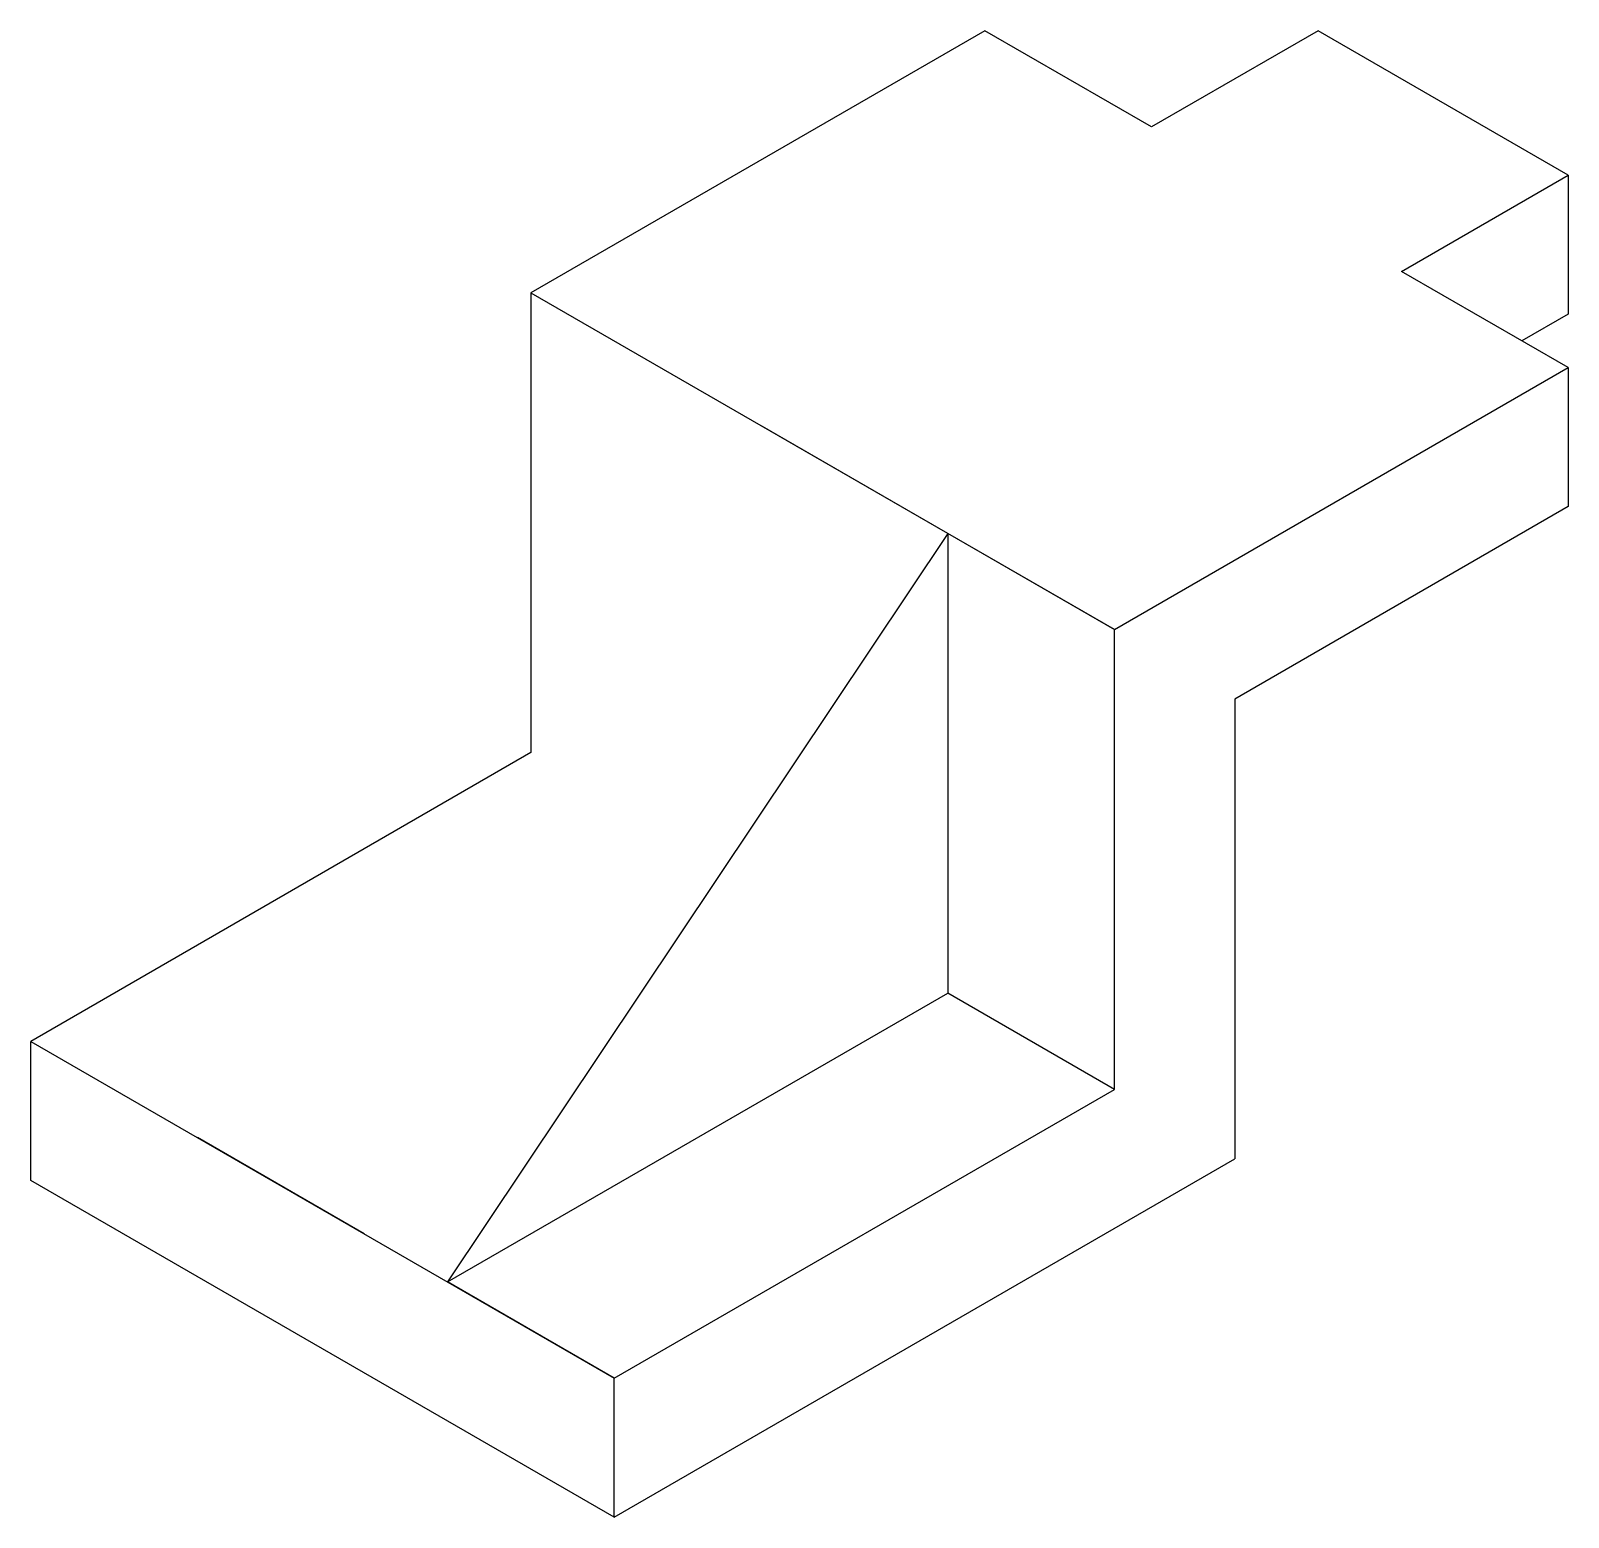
# Model space of a CAD drawing. Header units: millimetres. Extents: x 2298 to 4016, y 1844 to 4327.
# Drawn here: x 3410.3 to 3554.1, y 3248.7 to 3387.7 of the extents above; entities that cross this region are included whole.
import ezdxf

# ---------------------------------------------------------------- set-up
doc = ezdxf.new("R2010")
doc.units = ezdxf.units.MM

msp = doc.modelspace()

# ---------------------------------------------------------------- linework, layer by layer
for p, q in [((3499.543, 3387.75), (3457.108, 3363.25)), ((3515.132, 3378.75), (3499.543, 3387.75)), ((3530.72, 3387.75), (3515.132, 3378.75)), ((3554.103, 3374.25), (3530.72, 3387.75)), ((3538.515, 3365.25), (3554.103, 3374.25)), ((3554.103, 3374.25), (3554.103, 3361.25)), ((3554.103, 3356.25), (3538.515, 3365.25)), ((3457.108, 3363.25), (3457.108, 3320.25)), ((3457.108, 3363.25), (3511.668, 3331.75)), ((3554.103, 3361.25), (3549.773, 3358.75)), ((3511.668, 3331.75), (3554.103, 3356.25)), ((3554.103, 3356.25), (3554.103, 3343.25)), ((3496.079, 3340.75), (3478.759, 3350.75)), ((3554.103, 3343.25), (3522.926, 3325.25)), ((3496.079, 3340.75), (3449.314, 3270.75)), ((3511.668, 3331.75), (3496.079, 3340.75)), ((3496.079, 3340.75), (3496.079, 3297.75)), ((3511.668, 3288.75), (3511.668, 3331.75)), ((3522.926, 3325.25), (3522.926, 3282.25)), ((3457.108, 3320.25), (3410.343, 3293.25)), ((3449.314, 3270.75), (3496.079, 3297.75)), ((3511.668, 3288.75), (3496.079, 3297.75)), ((3410.343, 3280.25), (3410.343, 3293.25)), ((3410.343, 3293.25), (3464.902, 3261.75)), ((3464.902, 3261.75), (3511.668, 3288.75)), ((3441.52, 3275.25), (3425.931, 3284.25)), ((3464.902, 3248.75), (3522.926, 3282.25)), ((3464.902, 3248.75), (3410.343, 3280.25)), ((3464.902, 3261.75), (3449.314, 3270.75)), ((3464.902, 3248.75), (3464.902, 3261.75))]:
    msp.add_line(p, q)

doc.saveas('drawing.dxf')
